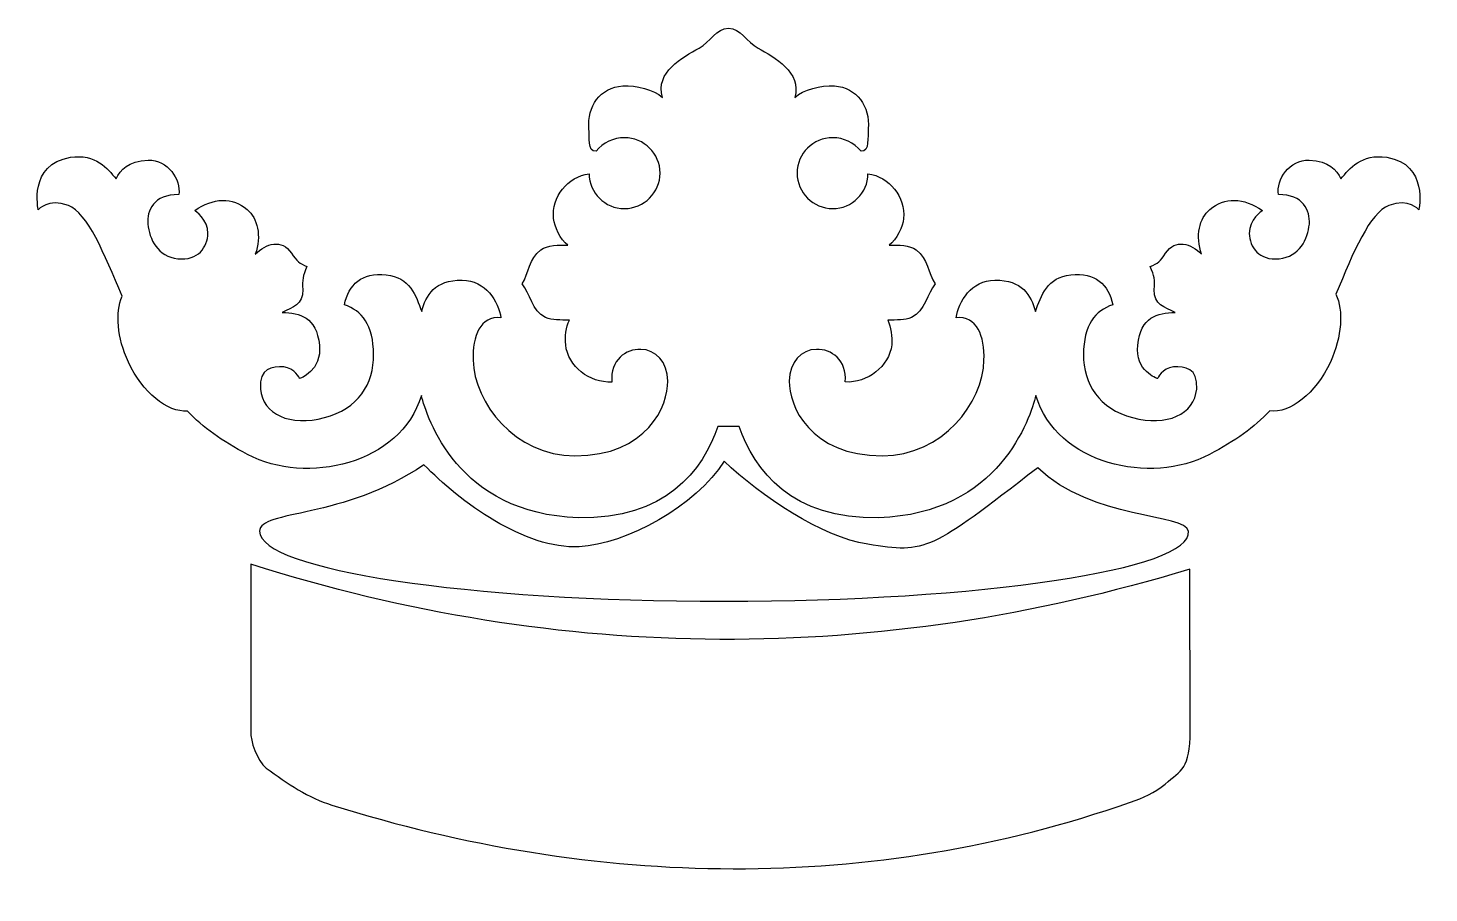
# Model space of a CAD drawing. Header units: centimetres. Extents: x -10.3 to 10.3, y -6.6 to 6.2.
import ezdxf

# ---------------------------------------------------------------- set-up
doc = ezdxf.new("R2010")
doc.units = ezdxf.units.CM
doc.header["$MEASUREMENT"] = 0
doc.layers.add('Camada 1', color=7, linetype='Continuous')

msp = doc.modelspace()

# ---------------------------------------------------------------- linework, layer by layer
at = {"layer": 'Camada 1'}
for points, knots in [([(0.15722, 0.32503), (0.37592, -0.32214), (0.94523, -1.05797), (2.21491, -1.02249), (2.21491, -1.02249), (4.00275, -0.97029), (4.45291, 0.46095), (4.53565, 0.7811), (4.53565, 0.7811), (4.83608, -0.23646), (6.22795, -0.54772), (7.09573, -0.09065), (7.09573, -0.09065), (7.48091, 0.11422), (7.75179, 0.30437), (7.98719, 0.55454), (7.98719, 0.55454), (8.28564, 0.51319), (8.66389, 0.80968), (8.88064, 1.27265), (8.88064, 1.27265), (9.054, 1.64989), (9.07566, 2.03505), (8.9624, 2.27246), (8.9624, 2.27246), (9.21553, 2.89005), (9.46474, 3.4801), (9.7435, 3.58157), (9.7435, 3.58157), (10.04198, 3.69486), (10.1848, 3.52048), (10.1848, 3.52048), (10.1848, 3.52048), (10.1848, 3.52048), (10.33551, 4.19424), (9.71199, 4.29375), (9.71199, 4.29375), (9.33668, 4.35087), (9.16531, 4.12926), (9.03725, 3.97755), (9.03725, 3.97755), (8.97224, 4.11053), (8.86487, 4.23761), (8.56838, 4.25041), (8.56838, 4.25041), (8.2748, 4.26517), (8.07879, 3.96178), (8.11428, 3.74312), (8.11428, 3.74312), (8.47972, 3.74508), (8.58511, 3.50968), (8.57034, 3.30873), (8.57034, 3.30873), (8.54867, 3.08809), (8.42553, 2.82901), (8.1251, 2.7975), (8.1251, 2.7975), (7.82766, 2.76599), (7.68676, 2.9689), (7.6838, 3.17181), (7.6838, 3.17181), (7.67592, 3.37178), (7.87687, 3.50672), (7.87687, 3.50672), (7.87687, 3.50672), (7.60107, 3.70275), (7.31738, 3.70669), (7.10265, 3.52545), (7.10265, 3.52545), (6.94895, 3.39739), (6.88593, 3.13043), (6.98049, 2.86547), (6.98049, 2.86547), (6.82388, 3.02012), (6.59436, 3.09891), (6.44958, 2.87828), (6.44958, 2.87828), (6.37179, 2.76305), (6.33435, 2.72461), (6.22103, 2.68326), (6.22103, 2.68326), (6.28606, 2.53451), (6.28998, 2.49316), (6.28212, 2.34144), (6.28212, 2.34144), (6.27524, 2.1149), (6.43481, 2.0863), (6.58946, 2.00357), (6.58946, 2.00357), (6.32252, 1.99963), (6.08315, 1.94348), (6.03783, 1.52385), (6.03783, 1.52385), (5.99349, 1.14169), (6.3294, 1.0294), (6.3294, 1.0294), (6.3294, 1.0294), (6.3294, 1.0294), (6.39735, 1.18897), (6.56583, 1.2008), (6.56583, 1.2008), (6.73326, 1.20771), (6.93127, 1.189), (6.90762, 0.87573), (6.90762, 0.87573), (6.87711, 0.50243), (6.46238, 0.31725), (5.963, 0.45316), (5.963, 0.45316), (5.46749, 0.58315), (5.23704, 0.94962), (5.23704, 1.38598), (5.23704, 1.38598), (5.239, 1.82334), (5.40942, 2.02823), (5.66945, 2.11983), (5.66945, 2.11983), (5.60447, 2.41436), (5.41238, 2.60248), (5.04988, 2.56211), (5.04988, 2.56211), (4.70513, 2.52369), (4.61255, 2.25773), (4.52783, 2.01739), (4.52783, 2.01739), (4.46285, 2.25872), (4.33574, 2.48626), (3.92794, 2.48134), (3.92794, 2.48134), (3.58123, 2.48134), (3.39801, 2.16119), (3.3576, 1.92775), (3.3576, 1.92775), (3.66491, 1.95633), (3.78117, 1.65785), (3.76937, 1.30029), (3.76937, 1.30029), (3.75559, 0.67577), (3.15667, -0.11028), (2.27013, -0.11028), (2.27013, -0.11028), (1.19841, -0.11028), (0.88818, 0.63637), (0.89504, 0.99197), (0.89504, 0.99197), (0.90192, 1.27862), (1.07332, 1.4569), (1.29692, 1.46084), (1.29692, 1.46084), (1.51658, 1.46579), (1.74907, 1.30717), (1.72245, 0.97919), (1.72245, 0.97919), (2.0485, 0.96242), (2.37158, 1.20771), (2.40804, 1.52878), (2.40804, 1.52878), (2.41788, 1.64207), (2.3982, 1.79379), (2.35092, 1.89031), (2.35092, 1.89031), (2.48192, 1.89819), (2.59817, 1.8834), (2.70157, 1.92971), (2.70157, 1.92971), (2.89956, 2.02821), (2.93305, 2.28827), (3.04733, 2.42517), (3.04733, 2.42517), (2.94586, 2.58773), (2.94684, 2.79752), (2.76856, 2.92952), (2.76856, 2.92952), (2.67696, 2.99651), (2.5026, 3.00636), (2.37158, 2.99651), (2.37158, 2.99651), (2.47797, 3.07432), (2.57452, 3.27922), (2.58335, 3.38952), (2.58335, 3.38952), (2.607, 3.71361), (2.37454, 4.00515), (2.05638, 4.05145), (2.05638, 4.05145), (2.06133, 3.76975), (1.82196, 3.53729), (1.53629, 3.53729), (1.53629, 3.53729), (1.24964, 3.53729), (1.01128, 3.77269), (1.01128, 4.06032), (1.01128, 4.06032), (1.01128, 4.34895), (1.24964, 4.58337), (1.53629, 4.58337), (1.53629, 4.58337), (1.69684, 4.58337), (1.85347, 4.5095), (1.95491, 4.38538), (1.95491, 4.38538), (2.08688, 4.36765), (2.04849, 4.60207), (2.0623, 4.71436), (2.0623, 4.71436), (2.08691, 5.05028), (1.89683, 5.31917), (1.56189, 5.34775), (1.56189, 5.34775), (1.36097, 5.36352), (1.10384, 5.29063), (0.97679, 5.17831), (0.97679, 5.17831), (1.08516, 5.54769), (0.67538, 5.77328), (0.43699, 5.90232), (0.43699, 5.90232), (0.27051, 5.99386), (0.17693, 6.19775), (-0.0004, 6.20071), (-0.0004, 6.20071), (-0.1777, 6.19775), (-0.27128, 5.99386), (-0.43479, 5.90226), (-0.43479, 5.90226), (-0.67807, 5.77322), (-1.08492, 5.54764), (-0.97459, 5.17825), (-0.97459, 5.17825), (-1.10463, 5.29057), (-1.36072, 5.36346), (-1.55969, 5.34769), (-1.55969, 5.34769), (-1.89658, 5.31911), (-2.08669, 5.05022), (-2.05909, 4.7143), (-2.05909, 4.7143), (-2.05121, 4.60201), (-2.08666, 4.36759), (-1.95371, 4.38532), (-1.95371, 4.38532), (-1.85224, 4.50941), (-1.69759, 4.58331), (-1.53607, 4.58331), (-1.53607, 4.58331), (-1.24746, 4.58331), (-1.01008, 4.34889), (-1.01008, 4.06026), (-1.01008, 4.06026), (-1.01008, 3.77263), (-1.24746, 3.53723), (-1.53607, 3.53723), (-1.53607, 3.53723), (-1.82269, 3.53723), (-2.05812, 3.76969), (-2.05714, 4.05139), (-2.05714, 4.05139), (-2.37432, 4.00509), (-2.60975, 3.71352), (-2.58218, 3.38946), (-2.58218, 3.38946), (-2.57231, 3.27913), (-2.47778, 3.07424), (-2.37041, 2.99645), (-2.37041, 2.99645), (-2.50141, 3.00632), (-2.67775, 2.99645), (-2.76935, 2.92946), (-2.76935, 2.92946), (-2.94765, 2.79749), (-2.94371, 2.58767), (-3.04613, 2.42511), (-3.04613, 2.42511), (-2.9309, 2.28821), (-2.89937, 2.02816), (-2.7004, 1.92965), (-2.7004, 1.92965), (-2.59795, 1.88335), (-2.48172, 1.89814), (-2.34872, 1.89025), (-2.34872, 1.89025), (-2.39701, 1.79373), (-2.41767, 1.64202), (-2.40291, 1.52872), (-2.40291, 1.52872), (-2.37039, 1.20762), (-2.04829, 0.96235), (-1.72126, 0.97913), (-1.72126, 0.97913), (-1.74785, 1.30711), (-1.51539, 1.46573), (-1.29475, 1.46078), (-1.29475, 1.46078), (-1.07313, 1.45686), (-0.90171, 1.27856), (-0.89581, 0.99191), (-0.89581, 0.99191), (-0.88793, 0.63631), (-1.19624, -0.11034), (-2.26992, -0.11034), (-2.26992, -0.11034), (-3.1545, -0.11034), (-3.7514, 0.67571), (-3.77013, 1.30023), (-3.77013, 1.30023), (-3.77899, 1.65779), (-3.66475, 1.95626), (-3.35741, 1.92769), (-3.35741, 1.92769), (-3.39879, 2.16113), (-3.58199, 2.48128), (-3.92872, 2.48128), (-3.92872, 2.48128), (-4.33753, 2.4862), (-4.4636, 2.25866), (-4.52763, 2.01733), (-4.52763, 2.01733), (-4.61137, 2.25768), (-4.70297, 2.52364), (-5.05068, 2.56205), (-5.05068, 2.56205), (-5.41218, 2.60243), (-5.60326, 2.41431), (-5.6683, 2.11977), (-5.6683, 2.11977), (-5.40922, 2.02817), (-5.23883, 1.82328), (-5.23782, 1.38592), (-5.23782, 1.38592), (-5.2339, 0.94957), (-5.46536, 0.58309), (-5.9628, 0.4531), (-5.9628, 0.4531), (-6.46321, 0.31716), (-6.87691, 0.50234), (-6.90646, 0.87567), (-6.90646, 0.87567), (-6.93207, 1.18894), (-6.73213, 1.20764), (-6.56367, 1.20074), (-6.56367, 1.20074), (-6.39719, 1.18894), (-6.32925, 1.02934), (-6.32925, 1.02934), (-6.32925, 1.02934), (-6.32925, 1.02934), (-5.99532, 1.14163), (-6.03572, 1.52379), (-6.03572, 1.52379), (-6.08398, 1.94342), (-6.32433, 1.99956), (-6.58634, 2.00351), (-6.58634, 2.00351), (-6.43365, 2.08625), (-6.27508, 2.11485), (-6.28199, 2.34138), (-6.28199, 2.34138), (-6.28887, 2.49309), (-6.28691, 2.53445), (-6.21992, 2.6832), (-6.21992, 2.6832), (-6.33221, 2.72455), (-6.37063, 2.763), (-6.44942, 2.87822), (-6.44942, 2.87822), (-6.59322, 3.09886), (-6.82471, 3.02006), (-6.98232, 2.86541), (-6.98232, 2.86541), (-6.88678, 3.13039), (-6.9498, 3.39733), (-7.10347, 3.52539), (-7.10347, 3.52539), (-7.31821, 3.70663), (-7.60486, 3.70269), (-7.87476, 3.50666), (-7.87476, 3.50666), (-7.87476, 3.50666), (-7.67577, 3.3717), (-7.68169, 3.17175), (-7.68169, 3.17175), (-7.68563, 2.96884), (-7.8265, 2.76593), (-8.12495, 2.79744), (-8.12495, 2.79744), (-8.42438, 2.82895), (-8.54654, 3.08801), (-8.56821, 3.30867), (-8.56821, 3.30867), (-8.58594, 3.50962), (-8.48153, 3.74502), (-8.11215, 3.74306), (-8.11215, 3.74306), (-8.0767, 3.96174), (-8.2727, 4.26511), (-8.56525, 4.25035), (-8.56525, 4.25035), (-8.86174, 4.23752), (-8.97107, 4.11046), (-9.03806, 3.97749), (-9.03806, 3.97749), (-9.16316, 4.1292), (-9.33654, 4.35082), (-9.71182, 4.29369), (-9.71182, 4.29369), (-10.33632, 4.19421), (-10.18463, 3.52042), (-10.18463, 3.52042), (-10.18463, 3.52042), (-10.18463, 3.52042), (-10.04181, 3.69478), (-9.74137, 3.58151), (-9.74137, 3.58151), (-9.45967, 3.47906), (-9.20945, 2.87132), (-8.94939, 2.24483), (-8.94939, 2.24483), (-9.05086, 2.00054), (-9.02228, 1.63314), (-8.85483, 1.27259), (-8.85483, 1.27259), (-8.64599, 0.8224), (-8.28055, 0.52789), (-7.98504, 0.55057), (-7.98504, 0.55057), (-7.74961, 0.30432), (-7.4817, 0.11419), (-7.09654, -0.09067), (-7.09654, -0.09067), (-6.22873, -0.54771), (-4.83689, -0.23648), (-4.53252, 0.78108), (-4.53252, 0.78108), (-4.45174, 0.46093), (-4.00158, -0.9703), (-2.21575, -1.02251), (-2.21575, -1.02251), (-0.94308, -1.05799), (-0.37274, -0.32216), (-0.15801, 0.32501), (-0.15801, 0.32501), (-0.15801, 0.32501), (0.15722, 0.32503), (0.15722, 0.32503)], [0, 0, 0, 0, 0.00892857, 0.00892857, 0.00892857, 0.00892857, 0.01785714, 0.01785714, 0.01785714, 0.01785714, 0.02678571, 0.02678571, 0.02678571, 0.02678571, 0.03571429, 0.03571429, 0.03571429, 0.03571429, 0.04464286, 0.04464286, 0.04464286, 0.04464286, 0.05357143, 0.05357143, 0.05357143, 0.05357143, 0.0625, 0.0625, 0.0625, 0.0625, 0.07142857, 0.07142857, 0.07142857, 0.07142857, 0.08035714, 0.08035714, 0.08035714, 0.08035714, 0.08928571, 0.08928571, 0.08928571, 0.08928571, 0.09821429, 0.09821429, 0.09821429, 0.09821429, 0.10714286, 0.10714286, 0.10714286, 0.10714286, 0.11607143, 0.11607143, 0.11607143, 0.11607143, 0.125, 0.125, 0.125, 0.125, 0.13392857, 0.13392857, 0.13392857, 0.13392857, 0.14285714, 0.14285714, 0.14285714, 0.14285714, 0.15178571, 0.15178571, 0.15178571, 0.15178571, 0.16071429, 0.16071429, 0.16071429, 0.16071429, 0.16964286, 0.16964286, 0.16964286, 0.16964286, 0.17857143, 0.17857143, 0.17857143, 0.17857143, 0.1875, 0.1875, 0.1875, 0.1875, 0.19642857, 0.19642857, 0.19642857, 0.19642857, 0.20535714, 0.20535714, 0.20535714, 0.20535714, 0.21428571, 0.21428571, 0.21428571, 0.21428571, 0.22321429, 0.22321429, 0.22321429, 0.22321429, 0.23214286, 0.23214286, 0.23214286, 0.23214286, 0.24107143, 0.24107143, 0.24107143, 0.24107143, 0.25, 0.25, 0.25, 0.25, 0.25892857, 0.25892857, 0.25892857, 0.25892857, 0.26785714, 0.26785714, 0.26785714, 0.26785714, 0.27678571, 0.27678571, 0.27678571, 0.27678571, 0.28571429, 0.28571429, 0.28571429, 0.28571429, 0.29464286, 0.29464286, 0.29464286, 0.29464286, 0.30357143, 0.30357143, 0.30357143, 0.30357143, 0.3125, 0.3125, 0.3125, 0.3125, 0.32142857, 0.32142857, 0.32142857, 0.32142857, 0.33035714, 0.33035714, 0.33035714, 0.33035714, 0.33928571, 0.33928571, 0.33928571, 0.33928571, 0.34821429, 0.34821429, 0.34821429, 0.34821429, 0.35714286, 0.35714286, 0.35714286, 0.35714286, 0.36607143, 0.36607143, 0.36607143, 0.36607143, 0.375, 0.375, 0.375, 0.375, 0.38392857, 0.38392857, 0.38392857, 0.38392857, 0.39285714, 0.39285714, 0.39285714, 0.39285714, 0.40178571, 0.40178571, 0.40178571, 0.40178571, 0.41071429, 0.41071429, 0.41071429, 0.41071429, 0.41964286, 0.41964286, 0.41964286, 0.41964286, 0.42857143, 0.42857143, 0.42857143, 0.42857143, 0.4375, 0.4375, 0.4375, 0.4375, 0.44642857, 0.44642857, 0.44642857, 0.44642857, 0.45535714, 0.45535714, 0.45535714, 0.45535714, 0.46428571, 0.46428571, 0.46428571, 0.46428571, 0.47321429, 0.47321429, 0.47321429, 0.47321429, 0.48214286, 0.48214286, 0.48214286, 0.48214286, 0.49107143, 0.49107143, 0.49107143, 0.49107143, 0.5, 0.5, 0.5, 0.5, 0.50892857, 0.50892857, 0.50892857, 0.50892857, 0.51785714, 0.51785714, 0.51785714, 0.51785714, 0.52678571, 0.52678571, 0.52678571, 0.52678571, 0.53571429, 0.53571429, 0.53571429, 0.53571429, 0.54464286, 0.54464286, 0.54464286, 0.54464286, 0.55357143, 0.55357143, 0.55357143, 0.55357143, 0.5625, 0.5625, 0.5625, 0.5625, 0.57142857, 0.57142857, 0.57142857, 0.57142857, 0.58035714, 0.58035714, 0.58035714, 0.58035714, 0.58928571, 0.58928571, 0.58928571, 0.58928571, 0.59821429, 0.59821429, 0.59821429, 0.59821429, 0.60714286, 0.60714286, 0.60714286, 0.60714286, 0.61607143, 0.61607143, 0.61607143, 0.61607143, 0.625, 0.625, 0.625, 0.625, 0.63392857, 0.63392857, 0.63392857, 0.63392857, 0.64285714, 0.64285714, 0.64285714, 0.64285714, 0.65178571, 0.65178571, 0.65178571, 0.65178571, 0.66071429, 0.66071429, 0.66071429, 0.66071429, 0.66964286, 0.66964286, 0.66964286, 0.66964286, 0.67857143, 0.67857143, 0.67857143, 0.67857143, 0.6875, 0.6875, 0.6875, 0.6875, 0.69642857, 0.69642857, 0.69642857, 0.69642857, 0.70535714, 0.70535714, 0.70535714, 0.70535714, 0.71428571, 0.71428571, 0.71428571, 0.71428571, 0.72321429, 0.72321429, 0.72321429, 0.72321429, 0.73214286, 0.73214286, 0.73214286, 0.73214286, 0.74107143, 0.74107143, 0.74107143, 0.74107143, 0.75, 0.75, 0.75, 0.75, 0.75892857, 0.75892857, 0.75892857, 0.75892857, 0.76785714, 0.76785714, 0.76785714, 0.76785714, 0.77678571, 0.77678571, 0.77678571, 0.77678571, 0.78571429, 0.78571429, 0.78571429, 0.78571429, 0.79464286, 0.79464286, 0.79464286, 0.79464286, 0.80357143, 0.80357143, 0.80357143, 0.80357143, 0.8125, 0.8125, 0.8125, 0.8125, 0.82142857, 0.82142857, 0.82142857, 0.82142857, 0.83035714, 0.83035714, 0.83035714, 0.83035714, 0.83928571, 0.83928571, 0.83928571, 0.83928571, 0.84821429, 0.84821429, 0.84821429, 0.84821429, 0.85714286, 0.85714286, 0.85714286, 0.85714286, 0.86607143, 0.86607143, 0.86607143, 0.86607143, 0.875, 0.875, 0.875, 0.875, 0.88392857, 0.88392857, 0.88392857, 0.88392857, 0.89285714, 0.89285714, 0.89285714, 0.89285714, 0.90178571, 0.90178571, 0.90178571, 0.90178571, 0.91071429, 0.91071429, 0.91071429, 0.91071429, 0.91964286, 0.91964286, 0.91964286, 0.91964286, 0.92857143, 0.92857143, 0.92857143, 0.92857143, 0.9375, 0.9375, 0.9375, 0.9375, 0.94642857, 0.94642857, 0.94642857, 0.94642857, 0.95535714, 0.95535714, 0.95535714, 0.95535714, 0.96428571, 0.96428571, 0.96428571, 0.96428571, 0.97321429, 0.97321429, 0.97321429, 0.97321429, 0.98214286, 0.98214286, 0.98214286, 0.98214286, 1, 1, 1, 1]), ([(-0.06638, -0.18919), (0.4803, -0.70238), (1.37174, -1.30914), (2.05439, -1.41455), (2.05439, -1.41455), (2.92318, -1.55444), (2.97437, -1.5121), (4.56322, -0.28473), (4.56322, -0.28473), (5.35816, -1.058), (6.74804, -0.95947), (6.78546, -1.22347), (6.78546, -1.22347), (6.86526, -1.78592), (3.70627, -2.25579), (-0.0664, -2.25579), (-0.0664, -2.25579), (-3.842, -2.25579), (-6.91826, -1.7928), (-6.91826, -1.22347), (-6.91826, -1.22347), (-6.91826, -0.90134), (-5.68697, -1.05699), (-4.49409, -0.24041), (-4.49409, -0.24041), (-3.97201, -0.78611), (-2.99485, -1.49533), (-2.20587, -1.45101), (-2.20587, -1.45101), (-1.51339, -1.4185), (-0.47419, -0.84716), (-0.06638, -0.18919)], [0, 0, 0, 0, 0.11111111, 0.11111111, 0.11111111, 0.11111111, 0.22222222, 0.22222222, 0.22222222, 0.22222222, 0.33333333, 0.33333333, 0.33333333, 0.33333333, 0.44444444, 0.44444444, 0.44444444, 0.44444444, 0.55555556, 0.55555556, 0.55555556, 0.55555556, 0.66666667, 0.66666667, 0.66666667, 0.66666667, 0.77777778, 0.77777778, 0.77777778, 0.77777778, 1, 1, 1, 1]), ([(-7.04924, -1.70906), (-2.45803, -3.16792), (2.19522, -3.18168), (6.80911, -1.78195), (6.80911, -1.78195), (6.80911, -1.78195), (6.81109, -4.1677), (6.81109, -4.1677), (6.81109, -4.1677), (6.81109, -4.72917), (6.68499, -4.74492), (6.4407, -4.95177), (6.4407, -4.95177), (6.28407, -5.08377), (6.11762, -5.15174), (5.92947, -5.21873), (5.92947, -5.21873), (2.12034, -6.55837), (-1.96945, -6.48352), (-5.85243, -5.26112), (-5.85243, -5.26112), (-6.19229, -5.15767), (-6.51339, -4.9459), (-6.82073, -4.71539), (-6.82073, -4.71539), (-6.96456, -4.60704), (-7.0542, -4.31055), (-7.04925, -4.17757), (-7.04925, -4.17757), (-7.04925, -4.17757), (-7.04924, -1.70906), (-7.04924, -1.70906)], [0, 0, 0, 0, 0.11111111, 0.11111111, 0.11111111, 0.11111111, 0.22222222, 0.22222222, 0.22222222, 0.22222222, 0.33333333, 0.33333333, 0.33333333, 0.33333333, 0.44444444, 0.44444444, 0.44444444, 0.44444444, 0.55555556, 0.55555556, 0.55555556, 0.55555556, 0.66666667, 0.66666667, 0.66666667, 0.66666667, 0.77777778, 0.77777778, 0.77777778, 0.77777778, 1, 1, 1, 1])]:
    msp.add_open_spline(points, degree=3, knots=knots, dxfattribs=at)

doc.saveas('drawing.dxf')
